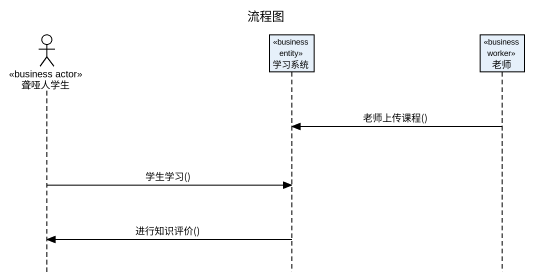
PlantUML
@startuml
title 流程图
hide footbox
actor 聋哑人学生 <<business actor>>
participant 学习系统 <<business entity>>
participant 老师 <<business worker>>

老师 -> 学习系统 : 老师上传课程()
聋哑人学生 -> 学习系统 : 学生学习()
学习系统 -> 聋哑人学生 : 进行知识评价()
@enduml
